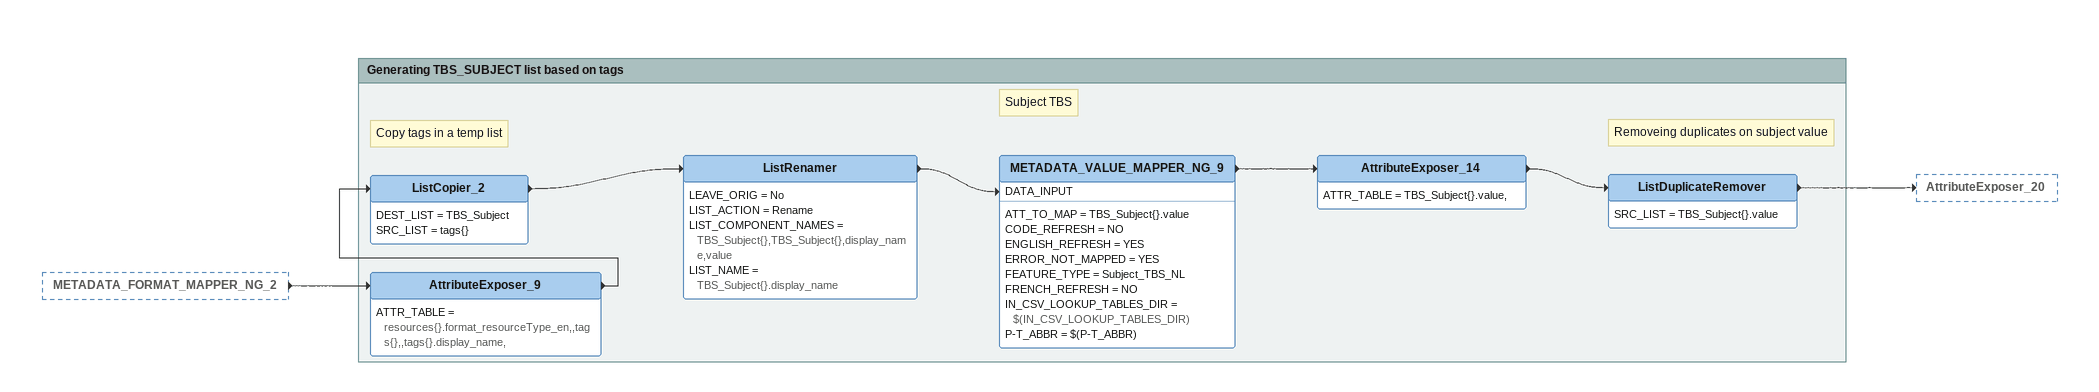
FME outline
METADATA_FORMAT_MAPPER_NG_2 [outside]
    -> AttributeExposer_9

Bookmark: Generating TBS_SUBJECT list based on tags
AttributeExposer_9
    ATTR_TABLE = resources{}.format_resourceType_en,,tags{},,tags{}.display_name,
    -> ListCopier_2
Note: Copy tags in a temp list
ListCopier_2
    DEST_LIST = TBS_Subject
    SRC_LIST = tags{}
    -> ListRenamer
ListRenamer
    LEAVE_ORIG = No
    LIST_ACTION = Rename
    LIST_COMPONENT_NAMES = TBS_Subject{},TBS_Subject{},display_name,value
    LIST_NAME = TBS_Subject{}.display_name
    -> METADATA_VALUE_MAPPER_NG_9 [DATA_INPUT]
Note: Subject TBS
METADATA_VALUE_MAPPER_NG_9
    ATT_TO_MAP = TBS_Subject{}.value
    CODE_REFRESH = NO
    ENGLISH_REFRESH = YES
    ERROR_NOT_MAPPED = YES
    FEATURE_TYPE = Subject_TBS_NL
    FRENCH_REFRESH = NO
    IN_CSV_LOOKUP_TABLES_DIR = $(IN_CSV_LOOKUP_TABLES_DIR)
    P-T_ABBR = $(P-T_ABBR)
    -> AttributeExposer_14
AttributeExposer_14
    ATTR_TABLE = TBS_Subject{}.value,
    -> ListDuplicateRemover
Note: Removeing duplicates on subject value
ListDuplicateRemover
    SRC_LIST = TBS_Subject{}.value
    -> AttributeExposer_20
